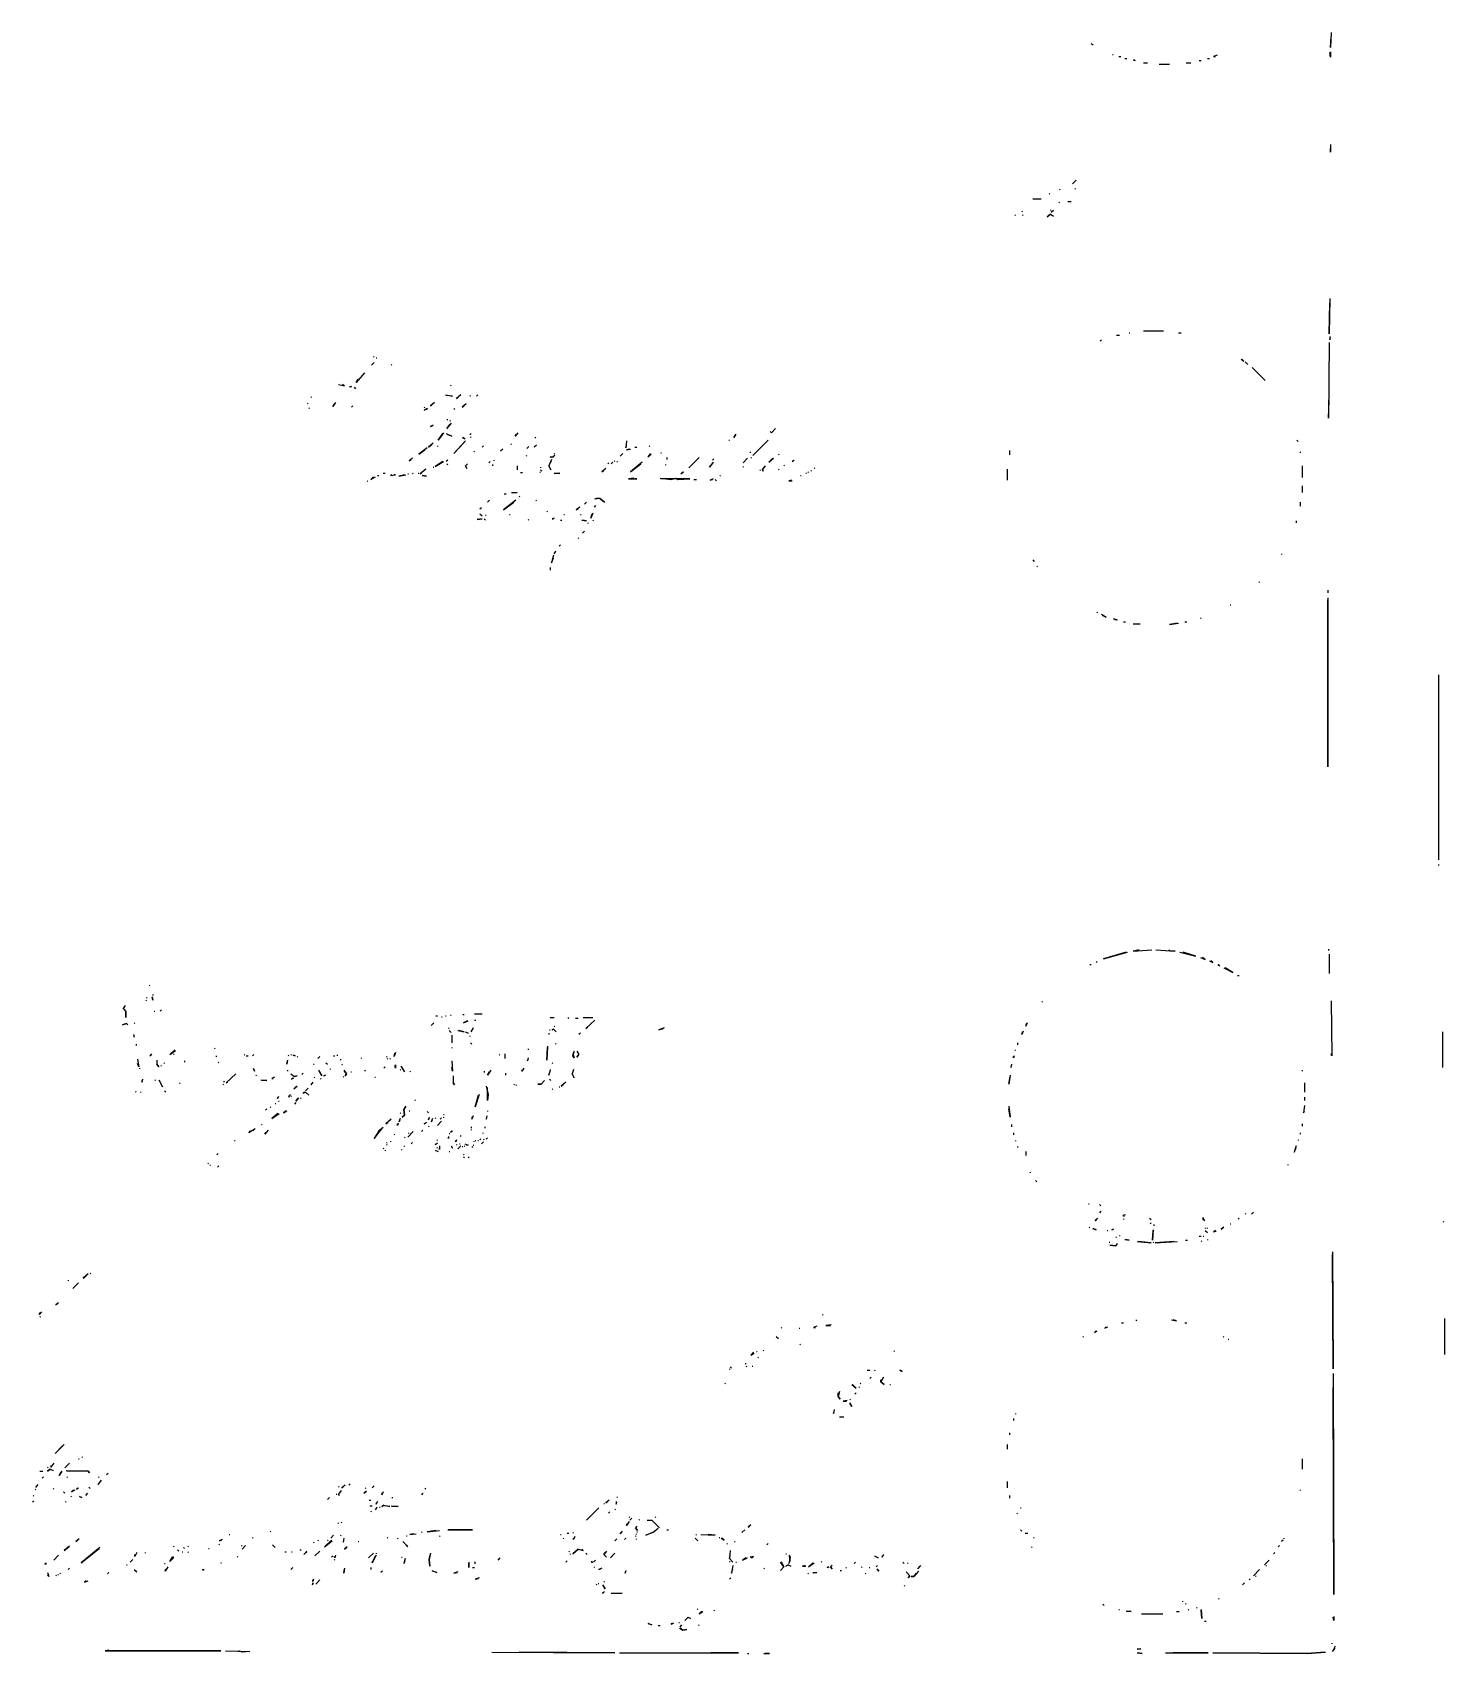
# Model space of a CAD drawing. Extents: x 1 to 1375, y -34 to 889.
# Drawn here: x 1032.8 to 1375.2, y 33.7 to 426.5 of the extents above; entities that cross this region are included whole.
import ezdxf

# ---------------------------------------------------------------- set-up
doc = ezdxf.new("R2010")
doc.units = 0
doc.layers.add('LINEWORK', color=4, linetype='CONTINUOUS')

msp = doc.modelspace()

# ---------------------------------------------------------------- linework, layer by layer
at = {"layer": 'LINEWORK'}
for points in [[(1347.6667, 426.5), (1347.5, 422.8333), (1347.6667, 425.5)], [(1289.5, 423.8333), (1290, 423.5), (1289.6667, 423.6667)], [(1294.6667, 421.1667), (1294.8333, 421.1667)], [(1296.1667, 420.6667), (1296.6667, 420.6667)], [(1320, 421), (1319.1667, 420.6667), (1319.6667, 420.6667)], [(1347.5, 421.8333), (1347.5, 420.5), (1347.3333, 421.6667)], [(1297.6667, 420.1667), (1298.1667, 420.1667)], [(1299.6667, 419.8333), (1300.1667, 419.6667), (1299.8333, 419.8333)], [(1302.1667, 419.1667), (1303.1667, 419.1667)], [(1306, 418.8333), (1308.5, 418.8333)], [(1312.5, 419.1667), (1313.6667, 419.1667)], [(1315.6667, 419.6667), (1316.1667, 419.6667)], [(1317.6667, 420.1667), (1318.1667, 420.1667)], [(1347.5, 399.3333), (1347.5, 397.5), (1347.5, 398.3333)], [(1285.8333, 390.6667), (1285, 389.8333)], [(1275.3333, 386.1667), (1277.3333, 386.1667)], [(1279.5, 387.5), (1279.3333, 387.3333)], [(1281.6667, 385.3333), (1281.8333, 385.1667)], [(1282, 388.5), (1281.8333, 388.3333)], [(1283.8333, 385.5), (1284.6667, 385.5)], [(1285.6667, 388.6667), (1285.5, 388.5)], [(1271.1667, 382.3333), (1271, 382.1667)], [(1272.8333, 383.1667), (1272.6667, 383)], [(1272.8333, 382.3333), (1273, 382.1667)], [(1279.6667, 382.5), (1278.8333, 381.8333), (1279.6667, 382.5), (1280.3333, 382), (1279.8333, 382.3333)], [(1279.6667, 383.5), (1279.8333, 383.3333)], [(1280.3333, 383.3333), (1279.8333, 382.8333)], [(1347.3333, 362), (1347.1667, 353.5), (1347.3333, 361)], [(1298.6667, 353.6667), (1298.8333, 353.6667)], [(1302.1667, 354.1667), (1307, 354.1667)], [(1310.6667, 353.6667), (1311.3333, 353.6667)], [(1292, 352), (1291.6667, 351.6667)], [(1295.6667, 353.1667), (1296.3333, 353.1667)], [(1347.1667, 351.3333), (1347, 333), (1347.1667, 337.3333)], [(1347.3333, 352.8333), (1347.3333, 352), (1347.5, 352.6667)], [(1115.6667, 346.5), (1115, 345.8333)], [(1115.5, 348), (1115.6667, 347.8333)], [(1116.1667, 347.6667), (1116.3333, 347.6667)], [(1120, 346), (1119.8333, 345.8333)], [(1325.8333, 347.3333), (1326.5, 346.8333), (1326, 347.3333)], [(1326.8333, 346.6667), (1327.5, 346)], [(1113.3333, 344), (1111.3333, 341.6667), (1111.8333, 342.5)], [(1328.5, 345.3333), (1331.6667, 342.1667)], [(1100.5, 338.1667), (1100.3333, 338)], [(1107, 341.1667), (1108.5, 340.8333), (1108, 341.1667)], [(1109.6667, 340.6667), (1110.1667, 340.6667), (1109.8333, 340.5)], [(1110.8333, 340.5), (1111.1667, 340.1667)], [(1133, 338.6667), (1134.6667, 338.3333), (1133.1667, 338.5)], [(1134.3333, 341), (1134.1667, 340.8333)], [(1136.6667, 338.6667), (1135.6667, 337.8333), (1136, 338)], [(1138.8333, 338.5), (1139, 338.3333)], [(1140.8333, 338.6667), (1140.5, 338.3333)], [(1099.6667, 336.6667), (1099.5, 336.5)], [(1099.8333, 335.5), (1100, 335.3333)], [(1106.3333, 336.8333), (1105.6667, 335.8333), (1106, 336.5)], [(1110.5, 336), (1110.1667, 335.6667)], [(1127.8333, 335.6667), (1128, 335.5)], [(1128.5, 335.3333), (1127.8333, 335), (1128.6667, 335.3333)], [(1130.3333, 336.8333), (1129.3333, 336), (1129.6667, 336.1667)], [(1135, 335.3333), (1135.1667, 335.1667)], [(1138, 336.5), (1137, 335.6667), (1137.5, 336)], [(1130, 331.3333), (1129.3333, 331), (1129.8333, 331.1667)], [(1133.3333, 332.6667), (1133.5, 332.6667)], [(1134.3333, 331.8333), (1133.3333, 330.5), (1134, 331.5)], [(1134, 332.5), (1134.1667, 332.3333)], [(1213, 330.5), (1212, 329.5), (1211.6667, 329.8333), (1212, 329.5)], [(1130, 327), (1128.8333, 326), (1129.6667, 326.6667)], [(1131, 326.3333), (1131, 326.1667)], [(1132.5, 329.5), (1131.1667, 327.6667), (1132.3333, 329.3333)], [(1133.1667, 329.3333), (1134.5, 328.6667), (1133.5, 329)], [(1137.8333, 327.5), (1135, 324.5), (1137.5, 327.1667)], [(1137, 328.3333), (1137.6667, 328), (1137.1667, 328.3333)], [(1139.1667, 329.3333), (1138.8333, 329)], [(1139, 328.5), (1139.1667, 328.3333)], [(1142.1667, 326.3333), (1141.8333, 326)], [(1148.8333, 326.8333), (1149, 326.6667)], [(1150.5, 329.5), (1149.8333, 328.6667), (1150.1667, 329.1667)], [(1153.1667, 326.1667), (1152.6667, 325.6667)], [(1155, 326.5), (1154.5, 326)], [(1154.8333, 328.3333), (1154.6667, 328.1667)], [(1176.8333, 327.5), (1176.6667, 325.8333), (1176.8333, 326.3333)], [(1182.3333, 326.3333), (1182.5, 326.1667)], [(1201.6667, 327.6667), (1201.8333, 327.6667)], [(1203.3333, 329.1667), (1202.8333, 328.3333), (1203.1667, 329)], [(1211.1667, 327.6667), (1207.5, 324)], [(1339.3333, 327.6667), (1339.6667, 327.3333)], [(1125, 323.3333), (1124.1667, 322.6667), (1124.6667, 323)], [(1128.5, 325.8333), (1126.5, 324.3333), (1128, 325.3333)], [(1132.3333, 322.5), (1130.5, 321.3333), (1132.5, 322.5)], [(1133.5, 322.8333), (1133.1667, 322.5)], [(1139.8333, 325), (1140, 324.8333)], [(1143.8333, 322.5), (1143.5, 322.1667)], [(1144.6667, 322.8333), (1144.6667, 322.6667)], [(1146.8333, 325.5), (1146.3333, 325)], [(1152.6667, 324), (1152.5, 323.8333)], [(1158.6667, 323), (1158, 321.5), (1158.5, 320.5), (1158, 321.5), (1158.6667, 322.6667)], [(1159.5, 324), (1158.8333, 323.5), (1158.3333, 323.6667), (1159.1667, 323.6667)], [(1159.3333, 324.5), (1159.5, 324.3333)], [(1172.3333, 322.1667), (1172.5, 322)], [(1173.5, 322.3333), (1173.1667, 322)], [(1174, 322.6667), (1173.8333, 322.5)], [(1174.5, 322.5), (1174.6667, 322.3333)], [(1176, 324.5), (1175.3333, 323.8333)], [(1177.6667, 325.5), (1176.8333, 325.3333), (1177.8333, 325.5)], [(1180.6667, 322.3333), (1177.8333, 320), (1180.3333, 322)], [(1178.8333, 326), (1179.3333, 326)], [(1182.6667, 324.5), (1182, 323.6667), (1182.8333, 324.3333)], [(1185.1667, 324.6667), (1185.3333, 324.6667)], [(1186.6667, 323.5), (1186.6667, 323)], [(1194.5, 323.5), (1192, 321), (1193.6667, 322.6667)], [(1197.8333, 322.3333), (1197, 321.1667), (1197.8333, 322.1667)], [(1198, 323.1667), (1197.6667, 322.8333)], [(1206.1667, 323.3333), (1205.1667, 322.1667), (1206, 323.1667)], [(1206.8333, 324.8333), (1206.8333, 324.6667)], [(1207, 323.5), (1207.1667, 323.3333)], [(1212.3333, 323.3333), (1211.3333, 322.3333), (1212.5, 323.3333)], [(1213.8333, 324.3333), (1213.6667, 324.1667)], [(1217.3333, 322.8333), (1217, 322.5), (1217.5, 322.8333)], [(1269.6667, 325.1667), (1269.6667, 324.1667)], [(1340.1667, 324.8333), (1340.1667, 324.6667)], [(1115.5, 318.8333), (1114.8333, 318.1667), (1116, 318.8333)], [(1116.5, 319.1667), (1116.8333, 319.1667)], [(1117.8333, 319.6667), (1118.3333, 319.6667)], [(1120, 319.3333), (1119.6667, 319.1667), (1120.8333, 319.3333), (1120.5, 319.3333)], [(1123, 319.3333), (1121.6667, 319), (1123.3333, 319.3333)], [(1123.8333, 319.5), (1124, 319.5)], [(1125, 319.6667), (1125.1667, 319.5)], [(1126.3333, 319.6667), (1126.5, 319.6667)], [(1128.1667, 320.6667), (1126.8333, 319.5), (1127.1667, 319.6667)], [(1127.3333, 319.1667), (1128.3333, 319), (1127.5, 319.1667)], [(1130, 321.1667), (1130.1667, 321.1667)], [(1133.3333, 322), (1133.5, 321.8333)], [(1138.3333, 322), (1137.8333, 321.5), (1138.1667, 320.8333), (1137.8333, 321.5)], [(1144.3333, 321.8333), (1144.3333, 321.5)], [(1150.3333, 321.5), (1150.3333, 320.5)], [(1151.1667, 319.8333), (1151.6667, 319.8333)], [(1156, 320), (1155.8333, 319.8333)], [(1156, 321.1667), (1156, 321)], [(1156, 320.5), (1156.3333, 320.1667)], [(1159.3333, 319.6667), (1160.6667, 319.6667), (1159.5, 319.5)], [(1171.8333, 320.8333), (1170.8333, 320), (1171.3333, 320.3333)], [(1178.6667, 318.5), (1177.3333, 318.3333), (1179.3333, 318.3333), (1178.8333, 318.3333)], [(1185, 318.5), (1187.6667, 318.1667), (1188.8333, 318.5), (1189.3333, 318.1667), (1192.1667, 318.3333), (1185.1667, 318.3333)], [(1186.3333, 321.8333), (1186.3333, 321.6667)], [(1190.5, 320), (1190, 319.5), (1190.6667, 320)], [(1197.8333, 318.3333), (1197.1667, 318), (1197.6667, 318.1667)], [(1199.5, 319.1667), (1199.6667, 319.1667)], [(1205.1667, 321.3333), (1205.1667, 321.1667)], [(1209.3333, 320.5), (1209.1667, 320.3333)], [(1210.5, 321.5), (1209.8333, 320.6667), (1210, 320.1667), (1209.8333, 320.6667), (1210.5, 321.3333)], [(1213.8333, 320.6667), (1213.6667, 320.5)], [(1215.1667, 321.6667), (1215, 321.5)], [(1219, 319.1667), (1219.1667, 319.1667)], [(1220.3333, 319.6667), (1220.5, 319.6667)], [(1221, 320), (1220.8333, 319.8333)], [(1221.6667, 320.3333), (1221.5, 320.1667)], [(1222.5, 321), (1222.3333, 320.8333)], [(1269.1667, 320.6667), (1269.1667, 318)], [(1340.6667, 321.5), (1340.6667, 318.6667)], [(1114.1667, 317.8333), (1114, 317.6667)], [(1147.1667, 314.6667), (1147.6667, 314.6667)], [(1149, 315), (1150.3333, 315), (1149.1667, 314.8333)], [(1193.1667, 318.1667), (1193.8333, 318.1667)], [(1198.3333, 318.1667), (1198.6667, 317.8333)], [(1216.8333, 318), (1216.1667, 317.8333), (1217, 317.8333)], [(1340.6667, 316.6667), (1340.6667, 315)], [(1141.6667, 311.3333), (1141.3333, 311)], [(1143.6667, 313.1667), (1143.1667, 312.6667)], [(1150, 313.1667), (1147, 310.8333), (1149.5, 312.6667)], [(1151, 314.1667), (1150.8333, 314)], [(1155, 313.1667), (1154.8333, 313)], [(1157.6667, 310.5), (1157.5, 310.3333)], [(1165.5, 311.5), (1164.6667, 310.8333), (1165.1667, 311.1667)], [(1167.1667, 312.6667), (1166.6667, 312.1667)], [(1169.3333, 311.8333), (1169, 311.5)], [(1170, 313.6667), (1169.1667, 313.5), (1170.3333, 313.6667), (1171.5, 312.6667), (1170.3333, 313.6667)], [(1340.1667, 312.6667), (1340.1667, 311.6667)], [(1141.6667, 308.6667), (1140.6667, 308.5), (1141.8333, 308.6667)], [(1141.3333, 309.8333), (1141.8333, 309.3333)], [(1142.3333, 308.6667), (1142.6667, 308.3333)], [(1142.6667, 309.5), (1142.8333, 309.5)], [(1148.5, 309.6667), (1148.6667, 309.6667)], [(1153.1667, 308.5), (1153, 308.3333)], [(1159.3333, 308.8333), (1158.8333, 308.6667), (1159.1667, 308.6667)], [(1160.8333, 308.3333), (1161.1667, 308.3333)], [(1161.6667, 309.6667), (1161.8333, 309.6667)], [(1165.6667, 309.6667), (1165.8333, 309.6667)], [(1166, 308.3333), (1167.1667, 308.1667), (1166.1667, 308.3333)], [(1167.5, 307.6667), (1167.5, 307.5)], [(1168.6667, 310), (1168.1667, 308.8333), (1168.5, 309.8333)], [(1168.8333, 308.3333), (1168.6667, 308.1667)], [(1339.1667, 308.1667), (1339.1667, 307.6667)], [(1165.1667, 304), (1165.3333, 303.8333)], [(1166.6667, 305.6667), (1166.1667, 305.1667)], [(1159.1667, 299.8333), (1158.6667, 298), (1159.1667, 299.1667)], [(1159.6667, 300.8333), (1159.3333, 300.1667), (1159.6667, 300.6667)], [(1160.8333, 302.3333), (1160.5, 302)], [(1275.3333, 298.6667), (1275.6667, 298.3333)], [(1335.6667, 300.1667), (1335.6667, 300)], [(1158.3333, 296.8333), (1158.3333, 296.1667)], [(1276.3333, 297.1667), (1276.5, 297)], [(1330.3333, 293.3333), (1330.1667, 293.1667)], [(1346.8333, 291.3333), (1346.8333, 290.6667)], [(1323.1667, 287.8333), (1323.3333, 287.8333)], [(1346.8333, 289.5), (1346.8333, 248.5), (1346.8333, 289)], [(1290.8333, 286), (1291, 285.8333)], [(1292, 285.5), (1293.1667, 284.8333), (1292.3333, 285.1667)], [(1294.8333, 284.5), (1295.8333, 284.1667), (1295.1667, 284.1667)], [(1297.3333, 283.6667), (1297.8333, 283.6667)], [(1299.6667, 283.1667), (1301.3333, 283.1667)], [(1310.3333, 283.3333), (1308.5, 283), (1310.6667, 283.3333)], [(1312.1667, 283.6667), (1312.6667, 283.6667)], [(1316.1667, 284.6667), (1316, 284.5)], [(1373.6667, 270.8333), (1373.6667, 226)], [(1373.6667, 224.8333), (1373.6667, 224.6667)], [(1347, 204.3333), (1347, 204)], [(1289.1667, 200.6667), (1289.5, 200.6667)], [(1290.8333, 201.3333), (1290.6667, 201.1667)], [(1298, 203.6667), (1292.5, 202), (1298.3333, 203.6667)], [(1301.1667, 204.1667), (1299.6667, 203.8333), (1304.1667, 204.1667)], [(1305.1667, 204.1667), (1309.8333, 203.8333), (1308.6667, 203.8333), (1308.3333, 204.1667)], [(1311, 203.6667), (1314.8333, 202.6667), (1311.8333, 203.6667)], [(1316, 202.3333), (1317.1667, 201.8333), (1316.5, 202.3333)], [(1318.1667, 201.5), (1319, 201.1667), (1318.5, 201.5)], [(1320.1667, 200.6667), (1320.6667, 200.3333), (1320.3333, 200.6667)], [(1347.1667, 203.1667), (1347.1667, 198.5)], [(1321.6667, 199.8333), (1323.8333, 198.6667), (1322, 199.8333)], [(1325, 198), (1325.3333, 198)], [(1060.5, 192.6667), (1060.6667, 192.5)], [(1061.1667, 195.6667), (1061.3333, 195.5)], [(1061.8333, 192.8333), (1062, 192), (1061.8333, 192.6667)], [(1062, 193.3333), (1062, 193.1667)], [(1055.3333, 190.6667), (1054.8333, 190), (1055.5, 189.3333), (1055.5, 187.8333), (1055.5, 189.3333), (1054.8333, 190.1667)], [(1060.5, 192), (1060.3333, 191.8333)], [(1062.3333, 189.3333), (1062.5, 189.3333)], [(1064.1667, 189.6667), (1063.8333, 189.3333)], [(1140, 188.6667), (1141.8333, 188.6667)], [(1277.6667, 191.6667), (1277.5, 191.5)], [(1347.6667, 191.8333), (1347.8333, 178.5), (1347.6667, 179)], [(1055.6667, 186.3333), (1054.6667, 186), (1055.6667, 186.3333), (1056, 186)], [(1057.6667, 186.5), (1057.5, 186.3333)], [(1130.1667, 186.5), (1129.5, 185.8333)], [(1130.6667, 188.1667), (1131, 188.1667)], [(1132, 188), (1132.1667, 188)], [(1133, 188.1667), (1133.1667, 188.1667)], [(1133.6667, 185.3333), (1133.8333, 185.1667)], [(1133.8333, 184.6667), (1134.3333, 184.1667)], [(1134.1667, 188.3333), (1134.3333, 188.3333)], [(1136, 184.6667), (1137.5, 184.3333), (1136.1667, 184.6667)], [(1137.1667, 188.5), (1137.5, 188.5)], [(1138.3333, 187), (1137.3333, 186.5), (1138.5, 187)], [(1139.6667, 185.3333), (1139.1667, 184.3333), (1139.6667, 185.1667)], [(1140, 187.1667), (1140.3333, 187.1667)], [(1158.1667, 184.8333), (1158.3333, 184.8333)], [(1158.3333, 187.8333), (1159.3333, 187.8333)], [(1159.1667, 185), (1158.8333, 184.8333), (1159.1667, 185), (1159.8333, 184.3333)], [(1159.5, 185.6667), (1159.3333, 185.5)], [(1162.6667, 187.8333), (1162.8333, 187.6667)], [(1164.5, 187.6667), (1165.1667, 187.6667)], [(1166.3333, 187.8333), (1168.6667, 187.8333)], [(1169.1667, 187.1667), (1167, 185.1667), (1167.5, 185.5)], [(1186, 185.3333), (1184.6667, 184.8333), (1185.8333, 185.1667)], [(1274, 186.5), (1273.6667, 185.6667), (1273.8333, 186.3333)], [(1057.3333, 183.6667), (1057.5, 183), (1057.5, 183.5)], [(1058, 181.3333), (1058, 181)], [(1134.5, 183.5), (1134.5, 181.6667)], [(1137.8333, 184.3333), (1138.5, 184), (1138, 184.1667)], [(1138.8333, 183.3333), (1138.8333, 183.1667)], [(1139, 181.6667), (1139.3333, 181.3333)], [(1157.6667, 180.8333), (1157.5, 177.5), (1157.6667, 180.5)], [(1158, 184), (1158, 183.6667)], [(1159.6667, 181.5), (1159.8333, 181.3333)], [(1165.6667, 184), (1165.3333, 183.6667)], [(1271.6667, 181.6667), (1271.6667, 181.1667)], [(1273, 184.5), (1272.6667, 183.6667), (1272.8333, 184.3333)], [(1374.6667, 184.3333), (1374.6667, 175.6667)], [(1058.3333, 177.6667), (1058.6667, 175.8333), (1058.3333, 176.6667)], [(1061.6667, 179), (1061.3333, 178.5), (1061.6667, 178.8333)], [(1063, 177.5), (1063, 176.5), (1063.5, 175.8333), (1063, 176.5)], [(1064.8333, 176.8333), (1064.6667, 176.6667)], [(1067.3333, 180), (1066.1667, 178.8333), (1067.5, 179.8333)], [(1067, 179), (1067.1667, 178.8333)], [(1069.6667, 177.3333), (1069.6667, 177)], [(1077, 180.3333), (1077.1667, 180.1667)], [(1077.3333, 178.5), (1077.5, 178.3333)], [(1077.8333, 177), (1078, 176.8333)], [(1084.1667, 178.8333), (1084.3333, 178.6667)], [(1084.6667, 178.5), (1085.1667, 178.5)], [(1086.5, 178.8333), (1086.1667, 178.5)], [(1094.6667, 177.5), (1094.5, 176.5), (1094.6667, 177.3333)], [(1095, 178.6667), (1094.8333, 178.5)], [(1095.6667, 178.8333), (1095.5, 178.6667)], [(1096, 178.6667), (1096.5, 178.5), (1096.1667, 178.6667)], [(1097.1667, 178.3333), (1097, 178.1667)], [(1102.5, 178.3333), (1102, 177.8333)], [(1104, 176.8333), (1104.3333, 176.5)], [(1105.8333, 178.5), (1106.1667, 178.5)], [(1106.6667, 178.6667), (1106.8333, 178.6667)], [(1107.5, 177.6667), (1107.5, 177.5)], [(1112.5, 178), (1112.5, 177.8333)], [(1118.6667, 178.3333), (1118.8333, 178.1667)], [(1118.8333, 177.8333), (1119, 177.6667)], [(1119.5, 177.8333), (1119.6667, 177.6667)], [(1120.8333, 179.3333), (1120.5, 178.3333), (1120.6667, 179.1667)], [(1134.5, 180.5), (1134.5, 180.3333)], [(1134.5, 177.3333), (1134.6667, 174.8333), (1134.5, 175.6667)], [(1146.1667, 178.8333), (1146, 178.6667)], [(1147.3333, 179), (1147.3333, 177.8333)], [(1153, 178), (1152.8333, 177.3333), (1153, 177.6667)], [(1153, 180.1667), (1153, 180)], [(1159, 176.8333), (1158.8333, 176.6667)], [(1164.1667, 179.6667), (1163.8333, 179), (1164.1667, 178), (1163.8333, 178.5), (1164.1667, 179.5)], [(1164.8333, 179.6667), (1165.3333, 178.8333), (1164.8333, 178.1667), (1165.3333, 178.8333), (1165, 179.5)], [(1270.8333, 178.5), (1270.6667, 178), (1270.6667, 178.3333)], [(1271, 180), (1271.1667, 179.8333)], [(1058.8333, 175.5), (1058.8333, 175.3333)], [(1064, 176.1667), (1064.1667, 176.1667)], [(1082.1667, 174.1667), (1079.8333, 172), (1080.1667, 172.1667)], [(1086.3333, 175.5), (1086.6667, 174.8333), (1086.5, 175.3333)], [(1087, 173.8333), (1087.1667, 173.6667)], [(1091.5, 173.3333), (1090.8333, 173), (1091.1667, 173)], [(1094.6667, 175), (1094.6667, 174.8333)], [(1095.5, 174.1667), (1096.3333, 173.5), (1097, 173.6667), (1096.3333, 173.5), (1095.8333, 173.8333)], [(1096, 173.1667), (1095.6667, 172.8333), (1096.1667, 173.1667)], [(1098.5, 174.3333), (1098.1667, 174)], [(1101, 176.5), (1101.1667, 176.5)], [(1101.3333, 173.3333), (1101.1667, 173.1667)], [(1102.1667, 175), (1103, 173.6667), (1102.3333, 174.8333)], [(1102.8333, 173), (1102.6667, 172.8333)], [(1103.8333, 173.8333), (1103.5, 173.6667), (1104, 173.8333)], [(1105, 175.3333), (1105, 175.1667)], [(1107.8333, 176.5), (1108, 176.3333)], [(1108.3333, 173.5), (1108.1667, 173.3333)], [(1108.3333, 175), (1109, 174.1667), (1108.6667, 173.6667), (1109, 174.1667), (1108.5, 174.8333)], [(1110, 174.6667), (1110.1667, 174.6667)], [(1113.3333, 175), (1113.5, 174.8333)], [(1115.8333, 173.3333), (1116, 173.3333)], [(1118.3333, 175.8333), (1118, 175.5)], [(1120.8333, 176.3333), (1120.8333, 175.5), (1120.6667, 176.1667)], [(1122.1667, 175.1667), (1122, 175)], [(1122.1667, 176), (1123, 174.6667), (1122.5, 175.6667)], [(1124.5, 174.8333), (1124.3333, 174.6667)], [(1134.8333, 173.6667), (1134.8333, 172), (1135.1667, 171.5), (1134.8333, 172)], [(1142.3333, 174.8333), (1142.3333, 174.5)], [(1144, 175), (1143.1667, 173.8333), (1143.6667, 174.6667)], [(1147.5, 174.3333), (1147.5, 173.8333)], [(1152, 175.5), (1151.5, 174.8333), (1151.6667, 175.1667)], [(1158.3333, 175.1667), (1158, 173.8333), (1158.3333, 174.8333)], [(1164, 175.1667), (1163.6667, 174.1667), (1164.1667, 173.1667), (1163.6667, 174.1667), (1164, 174.8333)], [(1269.8333, 173.8333), (1269.5, 171.6667), (1269.8333, 173.5)], [(1270.1667, 176.5), (1270, 175.6667), (1270.1667, 176)], [(1340.6667, 175), (1340.6667, 174.8333)], [(1058, 169.8333), (1057.8333, 169.6667)], [(1059, 169.6667), (1059.1667, 169.6667)], [(1059.5, 172.8333), (1059.3333, 172.1667), (1059.5, 172.6667)], [(1062.6667, 172.6667), (1062.5, 172.5)], [(1063.5, 172.6667), (1064.3333, 171), (1063.6667, 172.5)], [(1064.8333, 170), (1065.1667, 169.6667)], [(1068.6667, 172), (1068.5, 171.8333)], [(1079.1667, 171.6667), (1079, 171.5)], [(1079.1667, 172.3333), (1079.3333, 172.1667)], [(1088.1667, 172.6667), (1089.6667, 172.5), (1088.3333, 172.5)], [(1095.3333, 169.1667), (1095, 168.5), (1095.1667, 169)], [(1096.8333, 171.1667), (1096.1667, 170.5), (1097, 171.1667)], [(1098.8333, 169.6667), (1098.5, 169.5), (1099, 169.6667), (1099.8333, 169), (1099, 169.6667)], [(1099.6667, 170.6667), (1099, 170)], [(1100.8333, 172.1667), (1100.3333, 171.5), (1100.8333, 172)], [(1141.1667, 169.1667), (1140.1667, 166.1667), (1141, 169)], [(1142.8333, 171.1667), (1143.3333, 169.1667), (1143.1667, 167.6667), (1143.1667, 170.8333)], [(1149.6667, 171.6667), (1149.5, 171.5)], [(1150, 171.5), (1150.1667, 171.3333)], [(1157, 172.5), (1156.1667, 171.6667), (1155.3333, 171.6667), (1156.1667, 171.6667)], [(1158.1667, 172.8333), (1158.5, 172.5)], [(1159, 170.5), (1158.8333, 170.3333)], [(1160.5, 171), (1160.6667, 171)], [(1162.1667, 172.1667), (1161, 171.1667), (1161.5, 171.5)], [(1341.1667, 172), (1341.1667, 169.6667)], [(1089.6667, 165.6667), (1089.3333, 165.3333)], [(1090.5, 166.1667), (1090.6667, 166)], [(1091.6667, 167), (1091.8333, 167)], [(1092.5, 168.6667), (1092.1667, 168.1667), (1092.5, 168.5)], [(1092.5, 167.5), (1092.6667, 167.5)], [(1094.3333, 165.1667), (1093.6667, 164.6667), (1094.5, 165.1667)], [(1095.5, 168.8333), (1095.6667, 168.6667)], [(1096.6667, 167.1667), (1096.3333, 166.8333)], [(1097.3333, 168.3333), (1096.6667, 167.5), (1097.1667, 168.1667)], [(1097.8333, 168.3333), (1098, 168.1667)], [(1123.3333, 166.3333), (1122.8333, 165.5), (1123, 164.1667), (1122.5, 163.6667), (1123, 164.1667), (1122.8333, 165.5), (1123.1667, 166.1667)], [(1124.1667, 165.1667), (1124.3333, 165.1667)], [(1125.6667, 167.8333), (1125.5, 167.6667)], [(1128.5, 165), (1128.8333, 164.6667)], [(1143.1667, 165.1667), (1143.1667, 165)], [(1269.5, 166.3333), (1269.8333, 163.6667), (1269.5, 165.6667)], [(1341.1667, 166.5), (1341, 164.6667), (1341.1667, 165)], [(1341.1667, 168.5), (1341.1667, 167.6667)], [(1088.3333, 161.8333), (1088.5, 161.8333)], [(1092.3333, 164.5), (1090.8333, 163.3333), (1092.6667, 164.5)], [(1117.8333, 161.1667), (1116.8333, 160.3333), (1115.6667, 158.5), (1117.5, 160.8333)], [(1119.8333, 163.1667), (1118.5, 162), (1119, 162.3333)], [(1121.5, 162.1667), (1121.3333, 161.6667), (1121.3333, 162)], [(1122, 163.3333), (1121.6667, 162.5), (1122, 162.8333)], [(1122.1667, 164.6667), (1122, 164.5)], [(1128.3333, 162.3333), (1127.8333, 162), (1128.1667, 162.1667)], [(1129, 163.6667), (1128.8333, 163), (1129, 163.5)], [(1129, 161.5), (1128.8333, 161.3333)], [(1129.8333, 163.3333), (1129.5, 162.5), (1129.8333, 162.8333)], [(1130.5, 163.5), (1130.6667, 163.3333)], [(1132, 162.6667), (1131, 161.6667)], [(1132, 163.5), (1131.6667, 163.1667)], [(1132.5, 164.3333), (1132.6667, 164.3333)], [(1132.5, 163.6667), (1132.5, 163.5)], [(1139.1667, 161.3333), (1139.1667, 161)], [(1139.6667, 164), (1139.3333, 163.1667), (1139.5, 163.8333)], [(1142.5, 161.3333), (1142.5, 161)], [(1143, 164), (1142.8333, 163.1667), (1143, 163.5)], [(1270.1667, 161.8333), (1270.1667, 161.3333)], [(1340.6667, 162), (1340.6667, 161.5)], [(1082, 158), (1081.8333, 157.8333)], [(1086.8333, 160.8333), (1085.3333, 159.8333), (1085.6667, 160.3333), (1086.5, 160.5)], [(1090, 160.5), (1089.1667, 159.5), (1089.5, 160)], [(1118.6667, 157.5), (1118.6667, 157.3333)], [(1119.6667, 157.8333), (1119.6667, 157.6667)], [(1120.5, 159.5), (1120.6667, 159.3333)], [(1123, 158.8333), (1123.1667, 158.6667)], [(1125.1667, 160.1667), (1123.8333, 158.8333)], [(1124, 159.8333), (1124.1667, 159.6667)], [(1125, 157.5), (1124.6667, 157.1667)], [(1127.5, 160.5), (1127.1667, 160.1667)], [(1131, 157.3333), (1130.5, 157), (1130.8333, 157.1667)], [(1130.8333, 158.1667), (1131, 158)], [(1133.6667, 159), (1133.6667, 158.5), (1133.6667, 158.8333)], [(1133.8333, 159.6667), (1134, 159.6667)], [(1134.5, 160.3333), (1134.1667, 160), (1134.6667, 160.3333)], [(1135.6667, 158.1667), (1135.5, 157.6667), (1135.5, 158)], [(1136.3333, 157.1667), (1136.5, 157.1667)], [(1136.6667, 159.1667), (1136.5, 159)], [(1137.6667, 157.1667), (1138.5, 156.8333), (1138, 156.8333)], [(1139.1667, 160.6667), (1139.1667, 160.5)], [(1139.8333, 157.8333), (1139.8333, 157.6667)], [(1140.1667, 158), (1140.3333, 158)], [(1140.8333, 158), (1141, 158)], [(1141.5, 158.3333), (1141.3333, 158.1667)], [(1142.1667, 157.6667), (1141.6667, 157.1667)], [(1142, 159.8333), (1142, 159.6667)], [(1142.1667, 158.3333), (1142.3333, 158.1667)], [(1143.1667, 158.6667), (1142.8333, 158.3333)], [(1270.6667, 159.8333), (1270.6667, 159.3333)], [(1271.1667, 158), (1271.1667, 157.8333)], [(1339.6667, 158.1667), (1339.6667, 158)], [(1340.1667, 159.8333), (1340.1667, 159.5)], [(1077.8333, 154.8333), (1077.5, 154.5)], [(1118, 156.1667), (1117.8333, 156)], [(1118.3333, 155.6667), (1118.3333, 155.5)], [(1118.8333, 157), (1118.6667, 156.8333)], [(1122.3333, 155.8333), (1122.5, 155.6667)], [(1122.8333, 156.6667), (1123, 156.5)], [(1130.5, 155.6667), (1131.1667, 155.3333), (1130.6667, 155.5)], [(1131, 156.3333), (1130.8333, 156.1667)], [(1131.5, 156.6667), (1131.5, 155.8333), (1131.5, 156.1667)], [(1133.8333, 155.3333), (1134, 155.3333)], [(1134.3333, 156.6667), (1134.6667, 156.1667), (1134.5, 156.5)], [(1135.6667, 157), (1135.8333, 156.8333)], [(1136.6667, 156.6667), (1136, 156)], [(1137, 156.5), (1137.1667, 156.5)], [(1137.3333, 154.6667), (1137.5, 154.5)], [(1137.5, 154), (1137.3333, 153.8333)], [(1137.6667, 156.6667), (1137.5, 156.5)], [(1138.5, 154), (1138.6667, 153.8333)], [(1139.3333, 156.5), (1139.5, 156.3333)], [(1139.6667, 156.8333), (1139.8333, 156.8333)], [(1271.6667, 156.5), (1271.6667, 156.3333)], [(1273.6667, 155.3333), (1273.6667, 154.3333)], [(1339.1667, 156.6667), (1338.6667, 155.1667), (1339.1667, 156.1667)], [(1075.5, 152.5), (1075.3333, 152.3333)], [(1075.8333, 152), (1076, 152)], [(1078, 151.8333), (1077.6667, 151.5)], [(1274.6667, 150.3333), (1274.6667, 150.1667)], [(1337.1667, 152.1667), (1337.1667, 152)], [(1276, 148.3333), (1276.3333, 148)], [(1288.8333, 142.6667), (1289, 142.6667)], [(1291.5, 142.5), (1291.8333, 142.1667)], [(1291, 139.1667), (1290.5, 138.5), (1290.6667, 138.8333)], [(1291.8333, 140.8333), (1291.5, 140.5)], [(1297.8333, 140), (1297.1667, 139.8333), (1297.5, 139.6667)], [(1297.3333, 139), (1297.3333, 138.8333)], [(1303.6667, 139.1667), (1304, 138.8333)], [(1304, 138), (1303.8333, 137.8333)], [(1304.6667, 137.6667), (1304.6667, 137.3333)], [(1316.5, 139.3333), (1317, 138.5), (1316.5, 139)], [(1323.1667, 137.8333), (1323.3333, 137.8333)], [(1325.1667, 139.1667), (1325.3333, 139)], [(1327, 140.3333), (1326.8333, 140.1667)], [(1328.8333, 140.6667), (1328.3333, 140.1667)], [(1375, 138.3333), (1374.8333, 138.1667)], [(1289, 137), (1289.1667, 136.8333)], [(1289.8333, 136.6667), (1290.6667, 136.3333), (1290, 136.6667)], [(1293.3333, 136.1667), (1293.5, 136.1667)], [(1294.8333, 136.5), (1294.5, 136.3333), (1295, 136.5)], [(1295.6667, 134.6667), (1295.5, 134.5)], [(1296.3333, 135), (1296.3333, 134.8333)], [(1297.6667, 134), (1298.6667, 133.8333), (1297.8333, 134)], [(1304.5, 136.3333), (1304.3333, 133.8333), (1304.5, 136.1667)], [(1312.3333, 133.8333), (1312.8333, 133.8333)], [(1315.6667, 134.8333), (1316.1667, 134.8333)], [(1316.1667, 133.6667), (1316.3333, 133.5)], [(1316.6667, 134.8333), (1316.8333, 134.8333)], [(1317.1667, 136.8333), (1317.1667, 136.6667)], [(1317.1667, 136.1667), (1317.6667, 135.6667)], [(1317.6667, 136.8333), (1317.5, 136.6667)], [(1317.6667, 134), (1317.6667, 133.8333)], [(1319.6667, 136.1667), (1319.1667, 135.8333), (1319.8333, 136)], [(1321.6667, 137), (1321, 136.5), (1321.5, 136.8333)], [(1293.8333, 133.3333), (1294, 133.3333)], [(1295.8333, 133), (1295.5, 132.5), (1294, 132.6667), (1295.5, 132.5), (1295.8333, 132.8333)], [(1300.6667, 133.5), (1304, 133.1667), (1301, 133.5)], [(1304.5, 133.3333), (1304.6667, 133.1667)], [(1309.5, 133.5), (1305, 133.1667), (1310.3333, 133.5)], [(1348, 131), (1348.1667, 102.6667), (1348, 130.3333)], [(1047, 125.8333), (1046.8333, 125.6667)], [(1041.5, 124.1667), (1041.5, 124)], [(1044, 123.5), (1042.6667, 122.1667)], [(1046.3333, 125.6667), (1045.1667, 124.6667), (1045.8333, 125.1667)], [(1039.1667, 118.6667), (1038.5, 118.1667), (1038.8333, 118.3333)], [(1035, 116.5), (1034.5, 115.8333), (1034.8333, 116.3333)], [(1034.6667, 115.3333), (1034.8333, 115.1667)], [(1224.3333, 115.8333), (1224.5, 115.6667)], [(1300.5, 114.5), (1300.3333, 114.3333)], [(1309, 114.5), (1310.1667, 114.3333), (1309.3333, 114.5)], [(1375.1667, 114.8333), (1375.1667, 106.1667)], [(1213.1667, 110.5), (1213.6667, 110)], [(1214.5, 112.6667), (1214.3333, 112.5)], [(1218.6667, 112.5), (1218.8333, 112.5)], [(1223, 113), (1222.1667, 112.6667), (1222.6667, 112.6667)], [(1226.5, 113.3333), (1225.1667, 113.1667), (1226.3333, 113.1667)], [(1287.6667, 110.5), (1287.5, 110.3333)], [(1290.6667, 111.8333), (1290.3333, 111.5), (1290.8333, 111.8333)], [(1293.1667, 112.8333), (1292.8333, 112.5), (1293.5, 112.8333)], [(1296.8333, 113.8333), (1297.3333, 113.8333)], [(1312.1667, 113.8333), (1312.6667, 113.8333)], [(1321.5, 110.5), (1321.6667, 110.3333)], [(1207.6667, 106.6667), (1207, 106), (1207.8333, 106.5)], [(1208.3333, 106.8333), (1208.5, 106.8333)], [(1210.1667, 107.1667), (1210, 107)], [(1219, 108.6667), (1218.8333, 108.5)], [(1241.8333, 107), (1241.6667, 106.8333)], [(1322.6667, 109.8333), (1322.8333, 109.8333)], [(1202, 102.6667), (1201.8333, 102.5)], [(1202, 103.1667), (1202.3333, 102.8333)], [(1205.6667, 104), (1205.6667, 103.8333)], [(1205.8333, 103.3333), (1206, 103.1667)], [(1207.3333, 103.3333), (1207.5, 103.3333)], [(1208.8333, 105.5), (1208.6667, 105.3333)], [(1235.1667, 102.3333), (1235.8333, 102.3333)], [(1237, 102.3333), (1237.1667, 102.1667)], [(1243, 102.3333), (1243.6667, 102), (1243.1667, 102.3333)], [(1200.8333, 99.1667), (1200.6667, 99)], [(1231.5, 98.8333), (1232.5, 98), (1231.6667, 98.8333)], [(1233.3333, 98.3333), (1233.1667, 98.1667)], [(1233.5, 99.1667), (1233.6667, 99)], [(1236.1667, 100.6667), (1235.8333, 100.3333)], [(1239.1667, 100.6667), (1238.5, 99.5), (1239.3333, 98.8333), (1238.5, 99.5), (1238.5, 100)], [(1240.6667, 98.8333), (1240.8333, 98.8333)], [(1348.1667, 101.5), (1348.3333, 48), (1348.1667, 98.1667)], [(1228.5, 97.1667), (1228.1667, 96), (1228.6667, 95.3333), (1228.1667, 96), (1228.1667, 96.8333)], [(1230.3333, 95), (1229.3333, 94.8333), (1230.1667, 94.8333)], [(1231.1667, 95.3333), (1231, 95.1667)], [(1231, 94.5), (1231.5, 93.5), (1231, 94.3333)], [(1232.5, 96.8333), (1232.1667, 96.5)], [(1227.1667, 92.8333), (1227, 91.8333), (1227.1667, 92.3333)], [(1228.5, 91), (1229.5, 91)], [(1270.6667, 90.6667), (1270.6667, 90.1667)], [(1271.1667, 91.8333), (1271.1667, 91.6667)], [(1269.6667, 87.1667), (1269.6667, 86.6667)], [(1040.5, 84.3333), (1038.3333, 82.1667), (1040.1667, 84)], [(1269.1667, 84.3333), (1269.1667, 83.1667)], [(1036.5, 78.8333), (1036.6667, 78.6667)], [(1038, 79.8333), (1037.3333, 78.8333), (1037.5, 79.3333)], [(1041.8333, 79.8333), (1040.6667, 78.6667)], [(1044, 80.8333), (1044.1667, 80.8333)], [(1045, 81.3333), (1044.8333, 81.1667)], [(1340.6667, 80.8333), (1340.6667, 78.3333)], [(1034.1667, 74.6667), (1033.6667, 74), (1033.8333, 74.3333)], [(1034.6667, 77.8333), (1035.3333, 77.8333)], [(1035.5, 76.5), (1035.1667, 76.1667)], [(1037.1667, 78.3333), (1036.5, 77.8333), (1037.1667, 78.3333), (1037.8333, 78), (1037.3333, 78.1667)], [(1040, 77.8333), (1039.3333, 76.8333), (1039.8333, 77.6667)], [(1041, 78), (1046.3333, 77.8333), (1046.6667, 77.5), (1046.3333, 77.8333), (1041.1667, 77.8333)], [(1041.3333, 76.5), (1041.1667, 76.3333)], [(1049.5, 75.6667), (1048.6667, 74.6667), (1049.5, 75.5)], [(1048.8333, 76.5), (1049, 76.3333)], [(1051.1667, 77.3333), (1050.8333, 77)], [(1109.8333, 74.8333), (1109.5, 74.5)], [(1269.1667, 75.3333), (1269.1667, 73.8333)], [(1033.1667, 72), (1033, 71.8333)], [(1033.6667, 73.5), (1033.5, 73.3333)], [(1038, 73.6667), (1037.8333, 73.5)], [(1040.3333, 72.8333), (1040.6667, 72.5)], [(1042.1667, 71.8333), (1042.3333, 71.6667)], [(1042.8333, 73.3333), (1042.3333, 72.8333), (1043.1667, 73.3333)], [(1043.8333, 73.8333), (1043.5, 73.5), (1044, 73.8333)], [(1044.1667, 71.8333), (1044.8333, 71.5), (1044.3333, 71.6667)], [(1046.1667, 72.5), (1045.6667, 72)], [(1046.5, 74), (1046.8333, 73.6667)], [(1104.8333, 71.5), (1104.3333, 71)], [(1106.5, 72.3333), (1106.6667, 72.3333)], [(1107, 74.1667), (1107.1667, 74)], [(1107.6667, 73.1667), (1107, 72.3333), (1107.1667, 72), (1107, 72.3333), (1107.6667, 73)], [(1108.6667, 74.5), (1107.8333, 73.8333), (1108.1667, 74)], [(1113.6667, 73), (1113.1667, 72.5), (1113.8333, 73)], [(1113.5, 73.8333), (1113.6667, 73.6667)], [(1114.5, 70.8333), (1114.8333, 70.8333)], [(1115.6667, 74.3333), (1115.1667, 73.8333)], [(1117.8333, 72.8333), (1117.5, 72.1667), (1117.6667, 72.6667)], [(1120, 71.5), (1120.1667, 71.5)], [(1127.5, 72.5), (1127.1667, 72.1667)], [(1128.1667, 73.6667), (1128, 73.5)], [(1172.6667, 70.8333), (1171.8333, 70.1667), (1172.3333, 70.5)], [(1174.6667, 71.6667), (1174.5, 71.5)], [(1269.6667, 72), (1269.6667, 71.3333)], [(1340.1667, 73.3333), (1340.1667, 73.1667)], [(1033.1667, 70.6667), (1032.8333, 70.3333)], [(1040.8333, 70.5), (1041, 70.3333)], [(1114.6667, 69.5), (1115.1667, 69.5)], [(1114.8333, 68.1667), (1115, 68)], [(1116.3333, 69.1667), (1116, 68.5), (1116.3333, 69)], [(1116.5, 70.5), (1116.1667, 69.8333), (1116.3333, 70.3333)], [(1117, 69.1667), (1117.1667, 69.1667)], [(1118, 69.6667), (1117.5, 69.3333), (1118, 69.6667), (1119.5, 69.3333), (1118.1667, 69.5)], [(1119.8333, 69.5), (1121.5, 69.3333), (1120, 69.3333)], [(1170.1667, 69), (1167.1667, 66), (1169.1667, 68)], [(1171.3333, 70), (1171.5, 70)], [(1172.8333, 68), (1172.5, 67.6667)], [(1174, 68.6667), (1174.1667, 68.5)], [(1174.3333, 70.5), (1174.3333, 69.8333), (1174.5, 70.3333)], [(1177.5, 66.8333), (1177.6667, 66.6667)], [(1184, 66.8333), (1183.8333, 66.6667)], [(1271.6667, 67.6667), (1271.5, 67.5)], [(1272.3333, 69), (1272.5, 69)], [(1090.5, 63.3333), (1090.6667, 63.1667)], [(1106.8333, 65.3333), (1107, 65.1667)], [(1107.8333, 65.5), (1107.6667, 65.3333)], [(1127.1667, 63.1667), (1127.3333, 63)], [(1130.6667, 63.5), (1128.5, 63.1667), (1131.5, 63.5)], [(1133.5, 63.6667), (1139.5, 63.6667), (1133.6667, 63.6667)], [(1163.8333, 63), (1164, 63)], [(1175.8333, 63.3333), (1175.3333, 62.6667), (1175.5, 63)], [(1177.5, 65.6667), (1176.8333, 64.6667), (1177, 65.1667)], [(1178.1667, 66.5), (1177.6667, 66)], [(1179.3333, 64.5), (1179, 64.1667), (1179.5, 63.5), (1179, 64.1667)], [(1179.3333, 63.1667), (1179.5, 63.1667)], [(1179.8333, 66.1667), (1180, 66)], [(1184.5, 64), (1183.3333, 63), (1181.5, 62.3333), (1183.8333, 63.3333)], [(1181.8333, 66), (1183, 66), (1184.8333, 64.1667), (1183, 66)], [(1186.6667, 63.6667), (1187, 63.6667)], [(1205.5, 63.6667), (1204.8333, 63)], [(1207, 64.8333), (1206.3333, 64.3333), (1206.6667, 64.5)], [(1272.3333, 63.6667), (1272.6667, 63.3333)], [(1041.8333, 59.6667), (1040.5, 58.6667), (1041.6667, 59.5)], [(1044.1667, 61.5), (1043.3333, 60.8333), (1043.8333, 61.1667)], [(1049.1667, 59.3333), (1044.6667, 55.6667), (1049, 59.1667)], [(1067, 59.6667), (1067.1667, 59.5)], [(1069.5, 59.3333), (1069.6667, 59.1667)], [(1070.6667, 59.6667), (1070.5, 59.5)], [(1075.5, 59.1667), (1075.6667, 59.1667)], [(1078, 60.1667), (1078.1667, 60)], [(1078.8333, 61.3333), (1078.1667, 61), (1078.6667, 61.1667)], [(1080.5, 62.5), (1080.6667, 62.5)], [(1083.5, 59.8333), (1083.6667, 59.6667)], [(1084.5, 59.8333), (1083.6667, 59)], [(1086.3333, 61.8333), (1086.1667, 61.6667)], [(1091, 60), (1091.6667, 59.3333)], [(1101, 60.6667), (1101.1667, 60.5)], [(1102.1667, 61.1667), (1102, 61)], [(1105.3333, 61.1667), (1103.6667, 59.5), (1105.5, 61)], [(1104.3333, 61.1667), (1104.5, 61)], [(1105.8333, 62.3333), (1105.1667, 61.6667)], [(1107.6667, 62.3333), (1107.5, 62.1667)], [(1108.3333, 61.6667), (1108.1667, 60.6667), (1108.3333, 61)], [(1109.1667, 59.5), (1108.5, 59), (1109, 59.3333)], [(1111.8333, 60.8333), (1112, 60.8333)], [(1119, 61.8333), (1118.8333, 61.6667)], [(1121.3333, 61.6667), (1121.5, 61.5)], [(1122.6667, 60.8333), (1123.8333, 59.5), (1123.5, 60)], [(1123.5, 62.1667), (1123.6667, 62.1667)], [(1125.3333, 62.6667), (1124.3333, 62.5), (1125.8333, 62.6667)], [(1131.6667, 62.1667), (1131.5, 62)], [(1160.8333, 62.5), (1161, 62.5)], [(1161.5, 61.6667), (1161.6667, 61.5)], [(1162.5, 62.8333), (1162.8333, 62.8333)], [(1165.1667, 59), (1163.8333, 57.8333), (1165.1667, 59), (1166.3333, 58.6667), (1166, 59)], [(1164.3333, 62), (1164, 61.3333), (1164, 61.6667)], [(1174.5, 61.5), (1174, 61)], [(1176.6667, 61.6667), (1176.3333, 61.3333)], [(1179, 62.1667), (1179, 62)], [(1179.1667, 62.6667), (1179.1667, 62.5)], [(1179.1667, 61.5), (1179.1667, 61.3333)], [(1193.5, 61.6667), (1194.1667, 61)], [(1193.8333, 62.5), (1193.6667, 62.3333)], [(1194.8333, 62.5), (1198.3333, 62.3333), (1196.6667, 62.5)], [(1199.3333, 61.8333), (1199.5, 61.8333)], [(1199.8333, 61.6667), (1200.5, 61.1667), (1200, 61.6667)], [(1201.1667, 60.3333), (1201.3333, 60.1667)], [(1203.1667, 60.8333), (1203, 60.6667)], [(1211.1667, 60.3333), (1210.8333, 60)], [(1273.5, 62.8333), (1274.1667, 62.8333)], [(1275, 59.5), (1275.1667, 59.3333)], [(1275.5, 61.8333), (1275.6667, 61.8333)], [(1335.1667, 59.8333), (1334.8333, 59.5)], [(1336, 61.1667), (1335.6667, 60.8333)], [(1336.1667, 61.6667), (1336.1667, 61.5)], [(1036.1667, 55.6667), (1035.8333, 55.3333), (1036.3333, 55.5)], [(1039.1667, 57.5), (1038, 56.3333)], [(1055.6667, 55.1667), (1055.8333, 55.1667)], [(1057.1667, 56.5), (1056.5, 55.8333)], [(1058.1667, 58.1667), (1057.6667, 57.1667), (1057.6667, 57.6667)], [(1060.1667, 58.1667), (1060.1667, 58)], [(1064.8333, 55.5), (1065, 55.5)], [(1066.8333, 57.1667), (1067, 56.8333), (1066.1667, 56), (1066.8333, 57)], [(1068, 58.8333), (1068.3333, 58.5)], [(1069.1667, 58.3333), (1069.3333, 58.3333)], [(1070.5, 58.3333), (1070.6667, 58.1667)], [(1078.5, 55.6667), (1078.6667, 55.6667)], [(1082.5, 57.1667), (1082.6667, 57)], [(1094, 58.3333), (1094.3333, 58.3333)], [(1095.6667, 58.3333), (1095.8333, 58.3333)], [(1097.6667, 58.8333), (1098, 58.8333)], [(1099.3333, 58.5), (1098.6667, 57.6667), (1099.3333, 58.3333)], [(1102.5, 58.5), (1101.3333, 57.3333)], [(1105.6667, 57.3333), (1105.3333, 57)], [(1106.3333, 57.5), (1106.1667, 56.8333), (1106, 57.1667)], [(1106.1667, 56.5), (1106, 56.3333)], [(1115.5, 58), (1114.3333, 56.8333)], [(1116.1667, 57.5), (1115.1667, 55.6667), (1116, 57.3333)], [(1116.1667, 58), (1116.1667, 57.8333)], [(1122.3333, 57), (1122.5, 57)], [(1123.1667, 56.6667), (1122.8333, 55.5), (1123.1667, 56.1667)], [(1129.3333, 58), (1129, 56.5), (1129.1667, 54.8333), (1129, 56.5), (1129.3333, 57.8333)], [(1138.6667, 55.8333), (1138.6667, 54.5), (1138.6667, 55.5)], [(1140, 56), (1140.1667, 55.5), (1140.1667, 55.8333)], [(1146.1667, 56.8333), (1145.6667, 56.3333)], [(1162.5, 56.1667), (1162.1667, 55.8333)], [(1162.8333, 58.5), (1163, 58.3333)], [(1163.1667, 57.8333), (1163.1667, 57.6667)], [(1167, 58), (1167.3333, 57.6667)], [(1168.3333, 56.1667), (1168.5, 55.6667), (1168.3333, 56)], [(1169.3333, 56.3333), (1168.8333, 55.8333)], [(1172, 58.5), (1171.3333, 57.6667), (1172, 57), (1171.3333, 57.6667), (1171.6667, 58.1667)], [(1174, 58), (1173, 56.8333), (1173.6667, 57.6667)], [(1202, 58.6667), (1201.8333, 56.6667), (1202.6667, 55.8333), (1201.8333, 56.6667), (1202, 57.6667)], [(1202, 56), (1201.8333, 55.8333)], [(1202.6667, 55), (1202.3333, 53.1667), (1202.6667, 54.1667)], [(1203.3333, 55.8333), (1203.5, 55.8333)], [(1205.8333, 56.8333), (1205, 56.3333), (1206.1667, 56.8333)], [(1206.8333, 57.1667), (1207.3333, 56.8333), (1207.6667, 57.1667), (1207, 57)], [(1214.3333, 56), (1215, 54.6667), (1214.1667, 53.8333), (1215, 54.6667), (1214.1667, 55.8333)], [(1215.5, 57.8333), (1215.6667, 57.8333)], [(1216, 55.1667), (1215.5, 54.8333), (1216, 55.1667), (1216.6667, 54.8333), (1216.1667, 55)], [(1216.1667, 57.5), (1216.5, 57), (1216.1667, 55.5), (1216.5, 56.1667), (1216.3333, 57.3333)], [(1220.1667, 55), (1219.5, 54.8333), (1220.3333, 54.8333)], [(1222, 55.6667), (1221, 54.6667), (1222.3333, 55.6667)], [(1224, 56), (1224.1667, 55.8333)], [(1226.6667, 55), (1226.3333, 54.6667), (1226.6667, 54.1667), (1226.3333, 54.6667)], [(1232.3333, 55.8333), (1232, 55.5)], [(1237, 57.3333), (1237.8333, 56.8333), (1237.1667, 57.1667)], [(1237.6667, 55), (1237.3333, 54.6667)], [(1239.1667, 57.6667), (1238.8333, 57), (1239, 57.5)], [(1243.8333, 55.8333), (1244.1667, 55.5)], [(1245.1667, 55.6667), (1245, 55.5)], [(1248.1667, 55), (1247.5, 54.1667), (1248, 54.8333)], [(1332.6667, 56.3333), (1331.5, 55.1667)], [(1331.8333, 55), (1332, 54.8333)], [(1334, 58.1667), (1333.6667, 57.8333)], [(1036.5, 53.3333), (1036.8333, 52.3333), (1036.5, 52.6667)], [(1038.6667, 52.6667), (1038.5, 52.5)], [(1039, 52.8333), (1039.1667, 52.8333)], [(1039.6667, 53.1667), (1039.5, 53)], [(1041.8333, 54.3333), (1041.5, 54)], [(1045.8333, 51.3333), (1045.5, 51), (1046.3333, 51.3333)], [(1051.3333, 53.3333), (1051, 53)], [(1057.5, 54), (1058.1667, 53.5), (1057.8333, 53.6667)], [(1065.6667, 54.6667), (1065, 53.6667), (1065.1667, 54.1667)], [(1074, 54), (1074.5, 54), (1074.1667, 53.8333)], [(1096, 54.5), (1095.5, 54)], [(1101, 51.6667), (1100.8333, 51.1667), (1100.8333, 51.5)], [(1102.5, 51.5), (1101.5, 50.5)], [(1108.5, 54.3333), (1108.3333, 53.1667), (1108.5, 54.1667)], [(1114.8333, 54.5), (1114.8333, 54)], [(1117.6667, 53.6667), (1117.3333, 53.3333)], [(1129.6667, 53.8333), (1130.8333, 53.3333), (1129.8333, 53.6667)], [(1136, 53.5), (1135, 53.1667), (1135.8333, 53.3333)], [(1139.5, 54.5), (1140, 54.5)], [(1141.1667, 52), (1140.1667, 51.6667), (1141, 51.8333)], [(1169, 54.6667), (1169, 54.5)], [(1170.8333, 54.3333), (1170.1667, 54), (1170.6667, 54.1667)], [(1171.5, 51.1667), (1171.3333, 51)], [(1176.6667, 53.8333), (1176.5, 53.1667), (1176.6667, 53.6667)], [(1202.1667, 52), (1201.8333, 51.6667)], [(1210.1667, 54.3333), (1210.3333, 54.1667)], [(1221, 53.1667), (1220.8333, 53)], [(1222, 53.3333), (1223, 53.3333), (1222.1667, 53.1667)], [(1225.8333, 54.6667), (1225.5, 54.5), (1226, 54.6667)], [(1228.6667, 53.8333), (1229, 53.8333)], [(1230.1667, 54.5), (1230, 54.3333)], [(1233.8333, 54.6667), (1234, 54.5)], [(1234.8333, 53.1667), (1234.6667, 53)], [(1235.6667, 54.5), (1235.8333, 54.5)], [(1237.5, 54.1667), (1238, 53.6667), (1237.6667, 54)], [(1244.6667, 53.5), (1245.5, 52.5), (1245.1667, 52), (1245.5, 52.5), (1244.8333, 53.3333)], [(1247.6667, 53.6667), (1246.5, 52.3333), (1245.8333, 52.3333), (1246.5, 52.3333), (1247.1667, 53.1667)], [(1328, 51.6667), (1327.8333, 51.5)], [(1330.3333, 54), (1328.8333, 52.5)], [(1329.3333, 52.5), (1329.5, 52.3333)], [(1100.8333, 50.8333), (1100.6667, 50.3333), (1101, 50.6667)], [(1169.6667, 50.5), (1169.5, 50.3333)], [(1170, 50.6667), (1170.1667, 50.6667)], [(1171, 50.3333), (1171.6667, 49.3333), (1171.1667, 50.1667)], [(1171.5, 48.6667), (1171, 48.3333), (1171.3333, 48.5)], [(1173.1667, 48.3333), (1175.8333, 48.3333)], [(1244.3333, 50.1667), (1244.1667, 50)], [(1326.6667, 50.8333), (1326.1667, 50.3333)], [(1194, 44.5), (1194.1667, 44.3333)], [(1195.1667, 43.8333), (1194.5, 43.3333), (1195.3333, 43.8333)], [(1198.1667, 44.1667), (1198, 44)], [(1292.3333, 45.6667), (1292.6667, 45.3333)], [(1296.1667, 44.3333), (1296.3333, 44.3333)], [(1298, 44), (1299.1667, 43.8333), (1298.1667, 43.8333)], [(1301.6667, 43.3333), (1306.8333, 43.3333)], [(1310.1667, 43.8333), (1310.8333, 43.8333)], [(1311.6667, 46.3333), (1311.6667, 46.1667)], [(1312.5, 45.8333), (1312.3333, 45.6667)], [(1313.1667, 44.3333), (1313, 44.1667)], [(1315.1667, 44.8333), (1315, 44.6667)], [(1316.1667, 44.3333), (1316.3333, 42.1667), (1316.1667, 44.1667)], [(1320.5, 47), (1320.3333, 46.8333)], [(1182, 41), (1183, 40.6667), (1182.1667, 40.8333)], [(1184.5, 40.5), (1185, 40.5)], [(1188, 41), (1187.6667, 40.8333), (1188.3333, 41)], [(1189.5, 41.1667), (1189.6667, 41.1667)], [(1189.6667, 39.8333), (1190.5, 39.3333), (1191.5, 39.5), (1190.5, 39.3333), (1189.8333, 39.8333)], [(1190.1667, 40.6667), (1189.8333, 40.1667), (1190, 40.5)], [(1191.8333, 42.5), (1191, 41.6667), (1191.8333, 42.5), (1192.3333, 42.1667), (1192, 42.3333)], [(1194.5, 40.6667), (1194.3333, 40.5)], [(1317, 41.5), (1317.3333, 41.5)], [(1348.3333, 42.6667), (1348.3333, 41.6667), (1348.1667, 42.5)], [(1347.8333, 36.1667), (1347.8333, 36)], [(1348.6667, 35.5), (1348, 34.1667), (1348.6667, 35)], [(1051.3333, 34.5), (1050.5, 34.3333), (1078.5, 34.3333), (1051.5, 34.3333)], [(1079.6667, 34.3333), (1085.5, 34.1667), (1083.6667, 34), (1082.8333, 34.3333)], [(1144.1667, 34), (1174, 33.8333), (1150.8333, 34)], [(1175.1667, 33.8333), (1204, 33.8333), (1197.3333, 33.8333)], [(1206.1667, 33.6667), (1206.5, 33.6667)], [(1210.1667, 33.6667), (1211.5, 33.6667), (1210.5, 33.6667)], [(1300.6667, 34.8333), (1301.5, 34.8333), (1300.8333, 34.6667)], [(1300.6667, 33.8333), (1301.8333, 33.6667), (1300.8333, 33.8333)], [(1307.5, 33.8333), (1317.8333, 33.8333), (1309.3333, 33.8333)], [(1346.1667, 34), (1341.8333, 33.6667), (1319, 33.8333), (1341.8333, 33.6667), (1346.3333, 34)]]:
    msp.add_lwpolyline(points, dxfattribs=at)

doc.saveas('drawing.dxf')
